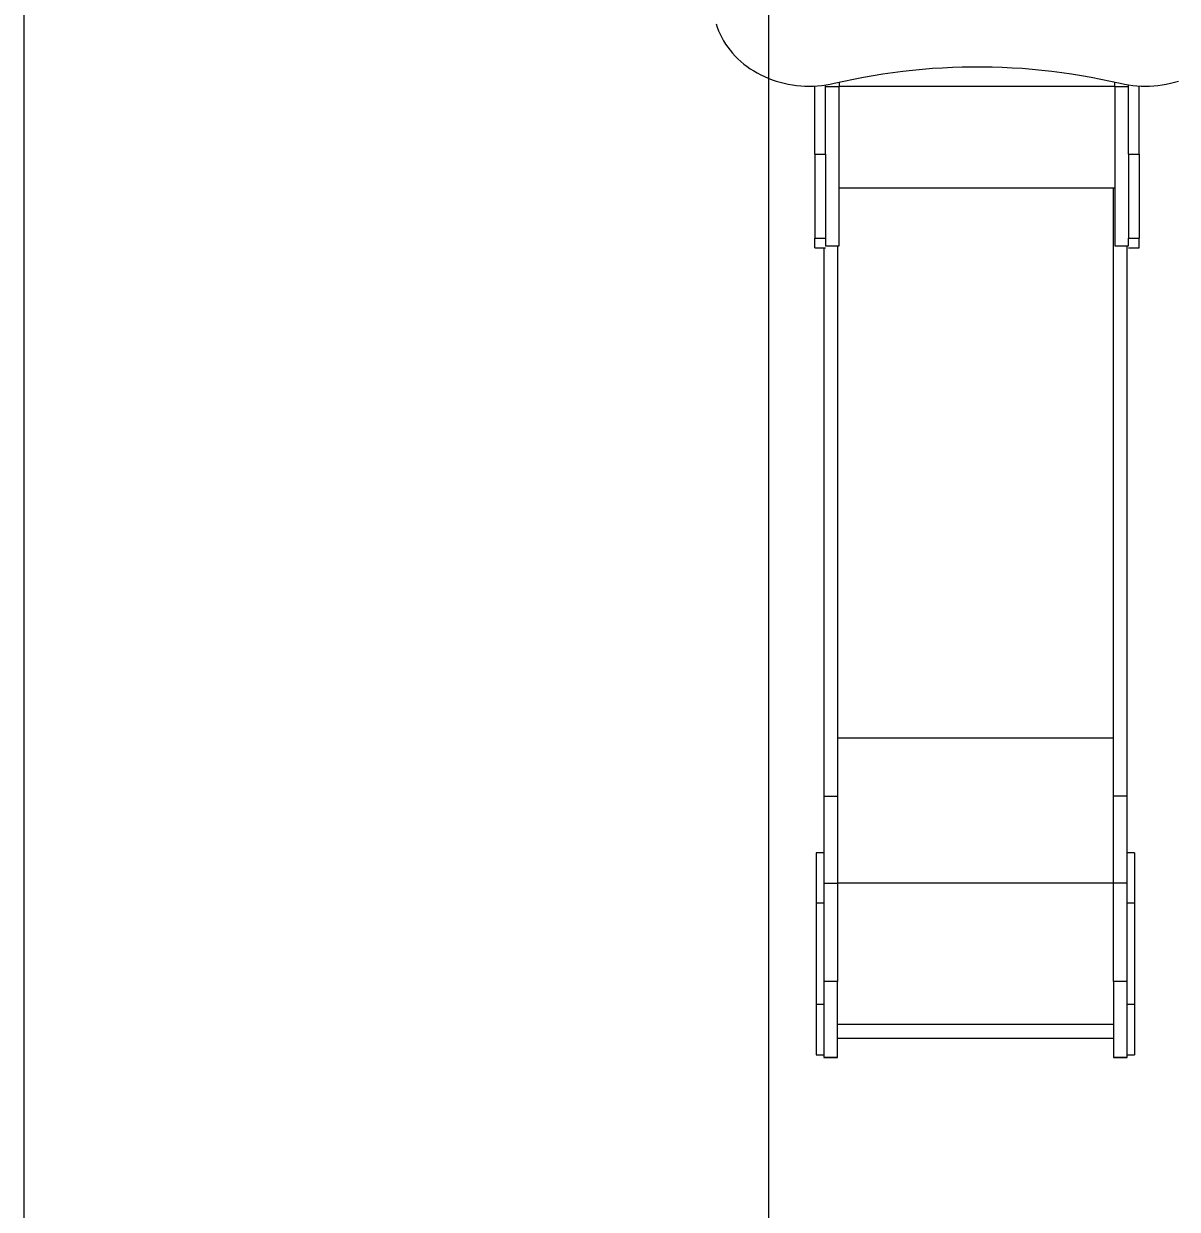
# Model space of a CAD drawing. Header units: millimetres. Extents: x -5586 to 6141, y -6299 to 6900.
# Drawn here: x -5586 to -3302, y -2379 to -33 of the extents above; entities that cross this region are included whole.
import ezdxf

# ---------------------------------------------------------------- set-up
doc = ezdxf.new("R2010")
doc.units = ezdxf.units.MM
for name, color, linetype in [('DIKOM_ЗОНА', 80, 'Continuous'), ('DIKOM_ОБЪЕКТ', 7, 'Continuous'), ('DIKOM_РАЗМЕР_ЗОНА', 7, 'Continuous'), ('DIKOM_РАЗМЕР_ОБЪЕКТА', 7, 'Continuous')]:
    doc.layers.add(name, color=color, linetype=linetype)
doc.styles.add('style1', font='arial.ttf', dxfattribs={"width": 0.8})
doc.dimstyles.new('1-50', dxfattribs={"dimtxt": 300, "dimasz": 200, "dimexe": 100, "dimexo": 0, "dimgap": 100, "dimtad": 1, "dimtxsty": 'style1', "dimcen": 200, "dimclrd": 7, "dimclre": 7, "dimclrt": 7, "dimadec": 1, "dimazin": 2, "dimtfac": 1, "dimtmove": 0, "dimatfit": 2, "dimfxl": 0, "dimlwd": 25, "dimlwe": 18, "dimarcsym": 0})

# ---------------------------------------------------------------- blocks, each defined once
blk = doc.blocks.new('*D10')
at = {"layer": 'Defpoints', "color": 0, "transparency": 16777216}
for p in [(-4111.8, 3.2), (3830.2, 3.2), (3830.2, -4360.6)]:
    blk.add_point(p, dxfattribs=at)
at = {"layer": 'DIKOM_РАЗМЕР_ОБЪЕКТА', "color": 7, "lineweight": 18, "transparency": 16777216}
for p, q in [((-4111.8, 3.2), (-4111.8, -4460.6)), ((3830.2, 3.2), (3830.2, -4460.6))]:
    blk.add_line(p, q, dxfattribs=at)
at = {"layer": 'DIKOM_РАЗМЕР_ОБЪЕКТА', "color": 7, "lineweight": 25, "transparency": 16777216}
blk.add_line((-3911.8, -4360.6), (3630.2, -4360.6), dxfattribs=at)
at = {"layer": 'DIKOM_РАЗМЕР_ОБЪЕКТА', "color": 7, "transparency": 16777216}
for points in [[(-3911.8, -4327.3), (-3911.8, -4394), (-4111.8, -4360.6)], [(3630.2, -4327.3), (3630.2, -4394), (3830.2, -4360.6)]]:
    blk.add_solid(points, dxfattribs=at)
at = {"layer": 'DIKOM_РАЗМЕР_ОБЪЕКТА', "color": 7, "transparency": 16777216, "insert": (-132, -4107.4), "char_height": 300, "attachment_point": 5, "style": 'style1'}
blk.add_mtext('8000', dxfattribs=at)
blk = doc.blocks.new('*D13')
at = {"layer": 'Defpoints', "color": 0, "transparency": 16777216}
for p in [(-5585.6, -148.5), (5332.6, -2578.3), (5332.6, -6199)]:
    blk.add_point(p, dxfattribs=at)
at = {"layer": 'DIKOM_РАЗМЕР_ЗОНА', "color": 7, "lineweight": 18, "transparency": 16777216}
for p, q in [((-5585.6, -148.5), (-5585.6, -6299)), ((5332.6, -2578.3), (5332.6, -6299))]:
    blk.add_line(p, q, dxfattribs=at)
at = {"layer": 'DIKOM_РАЗМЕР_ЗОНА', "color": 7, "lineweight": 25, "transparency": 16777216}
blk.add_line((-5385.6, -6199), (5132.6, -6199), dxfattribs=at)
at = {"layer": 'DIKOM_РАЗМЕР_ЗОНА', "color": 7, "transparency": 16777216}
for points in [[(-5385.6, -6165.6), (-5385.6, -6232.3), (-5585.6, -6199)], [(5132.6, -6165.6), (5132.6, -6232.3), (5332.6, -6199)]]:
    blk.add_solid(points, dxfattribs=at)
at = {"layer": 'DIKOM_РАЗМЕР_ЗОНА', "color": 7, "transparency": 16777216, "insert": (160.9, -5945.8), "char_height": 300, "attachment_point": 5, "style": 'style1'}
blk.add_mtext('11000', dxfattribs=at)

msp = doc.modelspace()

# ---------------------------------------------------------------- linework, layer by layer
at = {"layer": 'DIKOM_ЗОНА', "color": 3, "lineweight": 15}
msp.add_lwpolyline([(-1507.606, 5725.772, 0.34748689), (-3014.765, 4635.28, -0.30132962), (-4271.877, 3555.045, 0.37819668), (-5585.587, 2066.658), (-5585.587, -2578.283, 0.41421356), (-4085.587, -4078.283), (-2773.81, -4078.283, -0.29199281), (-1866.695, -4657.4, 0.29199281), (-959.58, -5236.518), (868.19, -5236.518, 0.29199281), (1775.305, -4657.4, -0.29199281), (2682.42, -4078.283), (3832.576, -4078.283, 0.41421356), (5332.576, -2578.283), (5332.576, 1562.912, 0.1282909), (5205.137, 2051.417, -0.1282909), (5103.186, 2442.221), (5103.186, 5900.261, 0.41421356), (4103.186, 6900.261), (2009.186, 6900.261, 0.28831885), (1288.124, 6446.773, -0.28831885), (567.062, 5993.284), (-630.734, 5993.284, 0.15292803), (-1201.147, 5814.641, -0.16382398)], format="xyb", close=True, dxfattribs=at)
at = {"layer": 'DIKOM_ОБЪЕКТ', "color": 7, "linetype": 'Continuous', "lineweight": 15}
for p, q in [((-4019.814, -291.124), (-4019.814, -155.947)), ((-3998.814, -291.124), (-3998.814, -153.838)), ((-3971.814, -157.396), (-3998.814, -157.396)), ((-3971.814, -148.283), (-3971.814, -157.396)), ((-3425.814, -157.255), (-3971.814, -157.255)), ((-3425.814, -157.257), (-3971.814, -157.257)), ((-3971.814, -472.469), (-3971.814, -157.396)), ((-3425.814, -157.396), (-3425.814, -148.066)), ((-3398.814, -157.396), (-3425.814, -157.396)), ((-3425.814, -157.396), (-3425.814, -472.469)), ((-3398.814, -291.124), (-3398.814, -153.692)), ((-3377.814, -291.124), (-3377.814, -155.895)), ((-4019.814, -291.124), (-3998.814, -291.124)), ((-4019.814, -291.124), (-4019.814, -457.267)), ((-3998.814, -291.124), (-3998.814, -456.772)), ((-3398.814, -291.124), (-3377.814, -291.124)), ((-3398.814, -291.124), (-3398.814, -456.772)), ((-3377.814, -291.124), (-3377.814, -457.267)), ((-3971.814, -357.757), (-3425.814, -357.757)), ((-3428.927, -1561.204), (-3428.927, -357.757)), ((-4019.814, -457.267), (-3998.814, -457.267)), ((-4019.814, -476.129), (-4019.814, -457.267)), ((-3998.814, -456.772), (-3998.814, -472.469)), ((-3398.814, -472.469), (-3398.814, -456.772)), ((-3398.814, -457.267), (-3377.814, -457.267)), ((-3377.814, -476.129), (-3377.814, -457.267)), ((-4019.814, -476.129), (-3998.814, -476.129)), ((-4001.927, -476.129), (-4001.927, -1561.204)), ((-3998.814, -472.469), (-3971.814, -472.469)), ((-3974.927, -472.469), (-3974.927, -1561.204)), ((-3425.814, -472.469), (-3398.814, -472.469)), ((-3401.927, -1561.204), (-3401.927, -472.469)), ((-3398.814, -476.129), (-3377.814, -476.129)), ((-3428.927, -1446.492), (-3974.927, -1446.492)), ((-4001.927, -1561.204), (-3974.927, -1561.204)), ((-4001.927, -1561.204), (-4001.927, -1733.278)), ((-3974.927, -1561.204), (-3974.927, -1733.278)), ((-3401.927, -1561.204), (-3428.927, -1561.204)), ((-3428.927, -1733.278), (-3428.927, -1561.204)), ((-3401.927, -1733.278), (-3401.927, -1561.204)), ((-4001.927, -1673.283), (-4016.927, -1673.283)), ((-4016.927, -1673.283), (-4016.927, -1773.281)), ((-3386.927, -1673.283), (-3401.927, -1673.283)), ((-3386.927, -1673.283), (-3386.927, -1773.281)), ((-4001.927, -1733.278), (-3974.927, -1733.278)), ((-4001.927, -1733.278), (-4001.927, -1928.278)), ((-3974.927, -1733.278), (-3974.927, -1928.278)), ((-3428.927, -1733.282), (-3974.927, -1733.282)), ((-3401.927, -1733.278), (-3428.927, -1733.278)), ((-3428.927, -1928.278), (-3428.927, -1733.278)), ((-3401.927, -1928.278), (-3401.927, -1733.278)), ((-4001.927, -1773.281), (-4016.927, -1773.281)), ((-4016.927, -1773.281), (-4016.927, -1973.281)), ((-3386.927, -1773.281), (-3401.927, -1773.281)), ((-3386.927, -1773.281), (-3386.927, -1973.281)), ((-3974.927, -1928.278), (-4001.927, -1928.278)), ((-4001.927, -1928.278), (-4001.927, -2078.281)), ((-3974.927, -2078.281), (-3974.927, -1928.278)), ((-3401.927, -1928.278), (-3428.927, -1928.278)), ((-3428.927, -1928.278), (-3428.927, -2078.281)), ((-3401.927, -2078.281), (-3401.927, -1928.278)), ((-4001.927, -1973.281), (-4016.927, -1973.281)), ((-4016.927, -1973.281), (-4016.927, -2073.283)), ((-3386.927, -1973.281), (-3401.927, -1973.281)), ((-3386.927, -1973.281), (-3386.927, -2073.283)), ((-3428.927, -2013.282), (-3974.927, -2013.282)), ((-3974.927, -2040.283), (-3428.927, -2040.283)), ((-4016.927, -2073.283), (-4001.927, -2073.283)), ((-4001.927, -2078.281), (-3974.927, -2078.281)), ((-4001.927, -2078.281), (-4001.927, -2078.283)), ((-3974.927, -2078.283), (-4001.927, -2078.283)), ((-3974.927, -2078.281), (-3974.927, -2078.283)), ((-3428.927, -2078.281), (-3401.927, -2078.281)), ((-3428.927, -2078.283), (-3428.927, -2078.281)), ((-3401.927, -2078.283), (-3428.927, -2078.283)), ((-3401.927, -2073.283), (-3386.927, -2073.283)), ((-3401.927, -2078.283), (-3401.927, -2078.281))]:
    msp.add_line(p, q, dxfattribs=at)
at = {"layer": 'DIKOM_ОБЪЕКТ', "color": 7, "linetype": 'Continuous', "lineweight": 15, "flags": 128}
for points in [[(-4215.174, -32.691), (-4212.914, -39.661), (-4210.301, -46.539), (-4207.342, -53.31), (-4204.042, -59.962), (-4200.407, -66.482), (-4196.445, -72.857), (-4192.162, -79.075), (-4187.568, -85.123), (-4182.671, -90.991), (-4177.48, -96.667), (-4172.007, -102.139), (-4166.26, -107.398), (-4160.253, -112.432), (-4153.995, -117.233), (-4147.499, -121.791), (-4140.779, -126.097), (-4133.846, -130.143), (-4126.714, -133.92), (-4119.397, -137.423), (-4111.91, -140.643), (-4104.266, -143.575), (-4096.481, -146.213), (-4088.568, -148.551), (-4080.546, -150.586), (-4072.427, -152.314), (-4064.229, -153.73), (-4055.966, -154.833), (-4047.656, -155.62), (-4039.313, -156.089), (-4030.955, -156.241), (-4022.597, -156.073), (-4014.256, -155.588), (-4005.947, -154.785), (-3997.688, -153.666), (-3989.493, -152.234), (-3981.379, -150.491)], [(-3981.379, -150.491), (-3962.272, -146.16), (-3943.077, -142.133), (-3923.8, -138.41), (-3904.447, -134.993), (-3885.026, -131.883), (-3865.542, -129.08), (-3846.002, -126.587), (-3826.413, -124.404), (-3806.781, -122.531), (-3787.113, -120.97), (-3767.415, -119.72), (-3747.694, -118.782), (-3727.957, -118.157), (-3708.209, -117.844), (-3688.459, -117.844), (-3668.712, -118.157), (-3648.974, -118.782), (-3629.253, -119.72), (-3609.555, -120.97), (-3589.887, -122.531), (-3570.255, -124.404), (-3550.666, -126.587), (-3531.127, -129.08), (-3511.643, -131.883), (-3492.222, -134.993), (-3472.869, -138.41), (-3453.592, -142.133), (-3434.397, -146.16), (-3415.29, -150.491)], [(-3415.29, -150.491), (-3407.175, -152.234), (-3398.981, -153.666), (-3390.721, -154.785), (-3382.413, -155.588), (-3374.071, -156.073), (-3365.714, -156.241), (-3357.355, -156.089), (-3349.013, -155.62), (-3340.702, -154.833), (-3332.44, -153.73), (-3324.242, -152.314), (-3316.123, -150.586), (-3308.1, -148.551), (-3300.188, -146.213)]]:
    msp.add_lwpolyline(points, dxfattribs=at)

# ---------------------------------------------------------------- dimensions: what is measured, and where the dimension line sits
at = {"layer": 'DIKOM_РАЗМЕР_ЗОНА'}
dim = msp.add_linear_dim(base=(5332.576, -6198.971), p1=(-5585.587, -148.471), p2=(5332.576, -2578.283), text='11000', dimstyle='1-50', dxfattribs=at)
dim.commit()
dim.dimension.update_dxf_attribs({"geometry": '*D13', "text_midpoint": (160.913, -6198.971), "dimtype": 160})
at = {"layer": 'DIKOM_РАЗМЕР_ОБЪЕКТА'}
dim = msp.add_linear_dim(base=(3830.205, -4360.621), p1=(-4111.828, 3.171), p2=(3830.205, 3.167), text='8000', dimstyle='1-50', dxfattribs=at)
dim.commit()
dim.dimension.update_dxf_attribs({"geometry": '*D10', "text_midpoint": (-131.995, -4360.621), "dimtype": 160})

doc.saveas('drawing.dxf')
